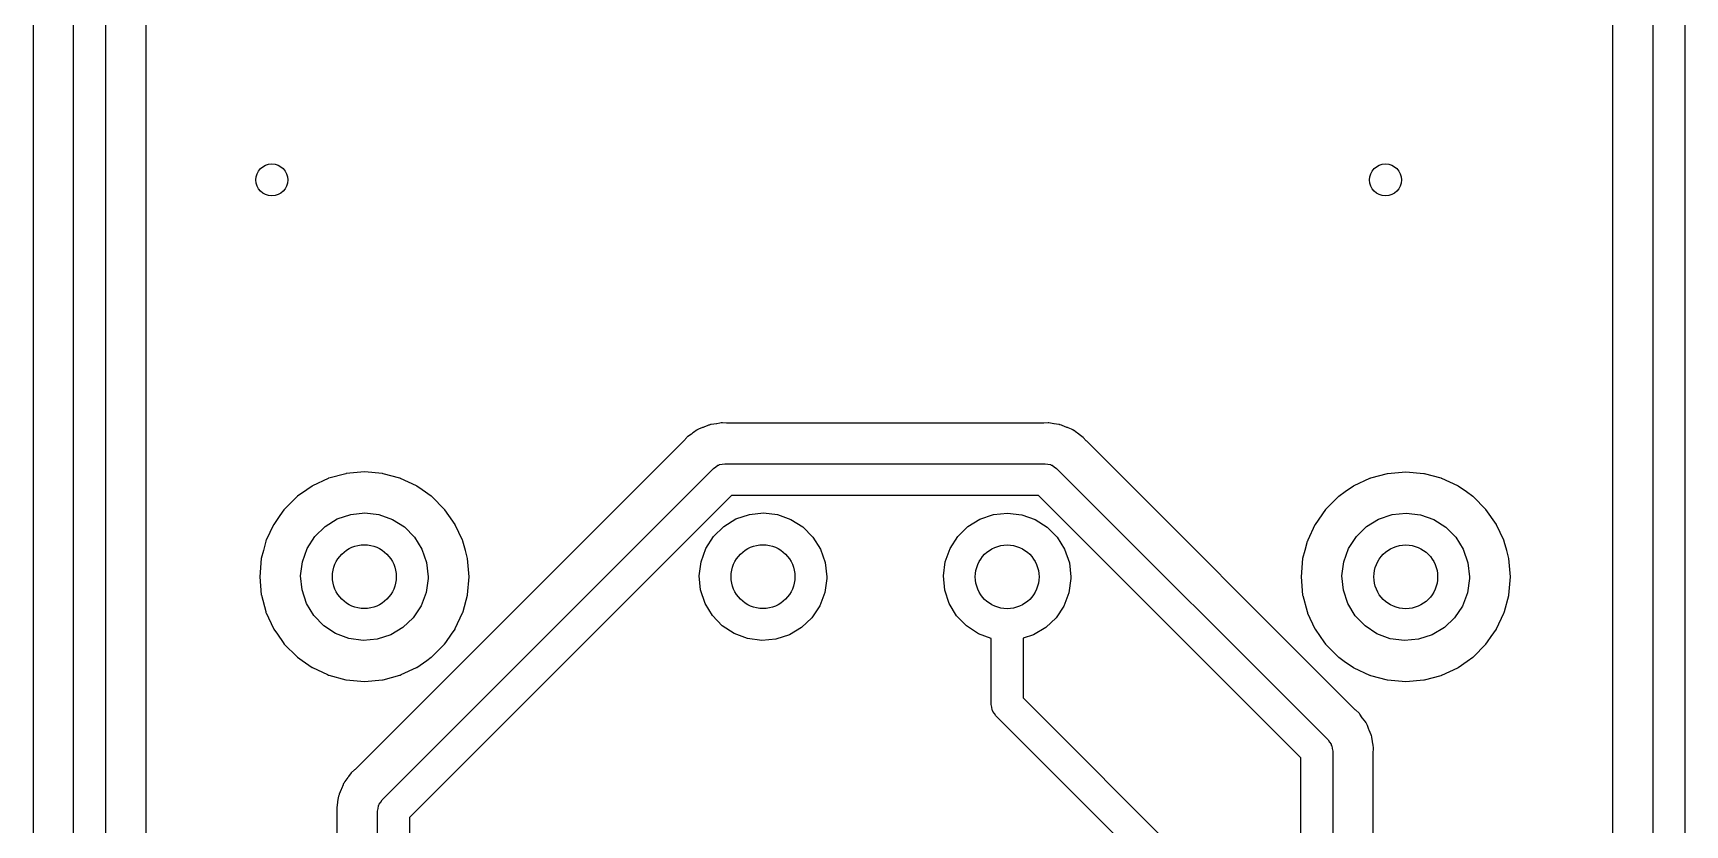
# Model space of a CAD drawing. Extents: x 61 to 228, y -146 to -45.
# Drawn here: x 167.19 to 187.91, y -75.4 to -65.47 of the extents above; entities that cross this region are included whole.
import ezdxf

# ---------------------------------------------------------------- set-up
doc = ezdxf.new("R2010")
doc.units = 0
doc.layers.add('BLACK', color=7, linetype='CONTINUOUS')

msp = doc.modelspace()

# ---------------------------------------------------------------- linework, layer by layer
at = {"layer": 'BLACK', "linetype": 'CONTINUOUS'}
for p, q in [((167.185, -58.9526), (167.185, -111.985)), ((167.694, -112.014), (167.694, -58.9277)), ((168.094, -59.0108), (168.094, -111.931)), ((168.602, -97.8886), (168.602, -59.2737)), ((187.506, -77.6412), (187.506, -63.3335)), ((187.906, -63.3335), (187.906, -77.7243)), ((186.998, -63.6107), (186.998, -77.3783)), ((175.508, -70.4505), (175.506, -70.4518)), ((175.523, -70.4423), (175.508, -70.4505)), ((175.525, -70.441), (175.523, -70.4423)), ((175.532, -70.4367), (175.525, -70.441)), ((175.584, -70.417), (175.532, -70.4367)), ((175.591, -70.4141), (175.584, -70.417)), ((175.598, -70.4116), (175.591, -70.4141)), ((175.649, -70.389), (175.598, -70.4116)), ((175.656, -70.386), (175.649, -70.389)), ((175.649, -70.389), (175.649, -70.389)), ((175.664, -70.3847), (175.656, -70.386)), ((175.666, -70.3839), (175.664, -70.3847)), ((175.682, -70.3794), (175.666, -70.3839)), ((175.685, -70.3788), (175.682, -70.3794)), ((175.692, -70.3761), (175.685, -70.3788)), ((175.756, -70.3684), (175.692, -70.3761)), ((175.762, -70.3675), (175.756, -70.3684)), ((175.801, -70.3607), (175.762, -70.3675)), ((175.818, -70.3578), (175.801, -70.3607)), ((175.825, -70.3565), (175.818, -70.3578)), ((175.818, -70.3578), (175.818, -70.3578)), ((175.833, -70.357), (175.825, -70.3565)), ((175.883, -70.3604), (175.833, -70.357)), ((175.833, -70.357), (175.833, -70.357)), ((175.891, -70.3607), (175.883, -70.3604)), ((179.857, -70.3607), (175.891, -70.3607)), ((179.864, -70.3605), (179.857, -70.3607)), ((179.918, -70.3573), (179.864, -70.3605)), ((179.926, -70.3569), (179.918, -70.3573)), ((179.918, -70.3573), (179.918, -70.3573)), ((179.989, -70.3685), (179.926, -70.3569)), ((179.995, -70.3696), (179.989, -70.3685)), ((180.022, -70.373), (179.995, -70.3696)), ((180.051, -70.3769), (180.022, -70.373)), ((180.059, -70.3779), (180.051, -70.3769)), ((180.051, -70.3769), (180.051, -70.3769)), ((180.066, -70.3807), (180.059, -70.3779)), ((180.068, -70.3813), (180.066, -70.3807)), ((180.085, -70.386), (180.068, -70.3813)), ((180.087, -70.3868), (180.085, -70.386)), ((180.095, -70.3882), (180.087, -70.3868)), ((180.153, -70.4144), (180.095, -70.3882)), ((180.159, -70.417), (180.153, -70.4144)), ((180.169, -70.4211), (180.159, -70.417)), ((180.211, -70.4374), (180.169, -70.4211)), ((180.218, -70.4402), (180.211, -70.4374)), ((180.211, -70.4374), (180.211, -70.4374)), ((180.225, -70.4446), (180.218, -70.4402)), ((180.227, -70.4458), (180.225, -70.4446)), ((180.242, -70.4542), (180.227, -70.4458)), ((175.344, -70.5856), (171.225, -74.7042)), ((175.349, -70.5804), (175.344, -70.5856)), ((175.385, -70.5395), (175.349, -70.5804)), ((175.39, -70.5338), (175.385, -70.5395)), ((175.385, -70.5395), (175.385, -70.5395)), ((175.397, -70.5295), (175.39, -70.5338)), ((175.443, -70.4977), (175.397, -70.5295)), ((175.397, -70.5295), (175.397, -70.5295)), ((175.448, -70.4938), (175.443, -70.4977)), ((175.462, -70.4834), (175.448, -70.4938)), ((175.493, -70.4595), (175.462, -70.4834)), ((175.499, -70.4549), (175.493, -70.4595)), ((175.493, -70.4595), (175.493, -70.4595)), ((175.506, -70.4518), (175.499, -70.4549)), ((180.244, -70.4556), (180.242, -70.4542)), ((180.251, -70.4587), (180.244, -70.4556)), ((180.257, -70.4634), (180.251, -70.4587)), ((180.301, -70.4981), (180.257, -70.4634)), ((180.306, -70.5021), (180.301, -70.4981)), ((180.359, -70.5388), (180.306, -70.5021)), ((180.395, -70.5804), (180.359, -70.5388)), ((180.397, -70.5824), (180.395, -70.5804)), ((180.403, -70.5887), (180.397, -70.5824)), ((183.77, -73.9565), (180.403, -70.5887)), ((170.887, -71.0545), (170.69, -71.1467)), ((170.892, -71.0522), (170.887, -71.0545)), ((170.887, -71.0545), (170.887, -71.0545)), ((170.897, -71.0508), (170.892, -71.0522)), ((171.108, -70.9944), (170.897, -71.0508)), ((170.897, -71.0508), (170.897, -71.0508)), ((171.113, -70.993), (171.108, -70.9944)), ((171.108, -70.9944), (171.108, -70.9944)), ((171.341, -70.973), (171.113, -70.993)), ((171.569, -70.993), (171.341, -70.973)), ((171.564, -75.0842), (175.721, -70.9275)), ((171.575, -70.9944), (171.569, -70.993)), ((171.785, -71.0508), (171.575, -70.9944)), ((171.575, -70.9944), (171.575, -70.9944)), ((171.791, -71.0522), (171.785, -71.0508)), ((171.785, -71.0508), (171.785, -71.0508)), ((171.796, -71.0545), (171.791, -71.0522)), ((171.993, -71.1467), (171.796, -71.0545)), ((171.796, -71.0545), (171.796, -71.0545)), ((175.721, -70.9275), (175.749, -70.9098)), ((175.749, -70.9098), (175.776, -70.889)), ((175.776, -70.889), (175.787, -70.8864)), ((175.787, -70.8864), (175.797, -70.8803)), ((175.797, -70.8803), (175.83, -70.8766)), ((175.83, -70.8766), (175.862, -70.8692)), ((175.862, -70.8692), (179.882, -70.8692)), ((179.882, -70.8692), (179.914, -70.8767)), ((179.914, -70.8767), (179.947, -70.8804)), ((179.947, -70.8804), (179.957, -70.8866)), ((179.957, -70.8866), (179.968, -70.8891)), ((179.968, -70.8891), (179.994, -70.91)), ((179.994, -70.91), (180.023, -70.9278)), ((180.023, -70.9278), (183.429, -74.3337)), ((183.95, -71.0564), (183.752, -71.1486)), ((183.955, -71.0541), (183.95, -71.0564)), ((183.95, -71.0564), (183.95, -71.0564)), ((183.96, -71.0527), (183.955, -71.0541)), ((184.171, -70.9963), (183.96, -71.0527)), ((183.96, -71.0527), (183.96, -71.0527)), ((184.176, -70.9949), (184.171, -70.9963)), ((184.171, -70.9963), (184.171, -70.9963)), ((184.404, -70.9749), (184.176, -70.9949)), ((184.632, -70.9949), (184.404, -70.9749)), ((184.637, -70.9963), (184.632, -70.9949)), ((184.848, -71.0527), (184.637, -70.9963)), ((184.637, -70.9963), (184.637, -70.9963)), ((184.853, -71.0541), (184.848, -71.0527)), ((184.848, -71.0527), (184.848, -71.0527)), ((184.858, -71.0564), (184.853, -71.0541)), ((185.056, -71.1486), (184.858, -71.0564)), ((184.858, -71.0564), (184.858, -71.0564)), ((170.502, -71.2771), (170.497, -71.2803)), ((170.619, -71.1951), (170.502, -71.2771)), ((170.502, -71.2771), (170.502, -71.2771)), ((170.685, -71.149), (170.619, -71.1951)), ((170.69, -71.1467), (170.685, -71.149)), ((170.69, -71.1467), (170.69, -71.1467)), ((175.945, -71.2692), (171.906, -75.3085)), ((171.998, -71.149), (171.993, -71.1467)), ((171.993, -71.1467), (171.993, -71.1467)), ((172.064, -71.1951), (171.998, -71.149)), ((172.181, -71.2771), (172.064, -71.1951)), ((172.186, -71.2803), (172.181, -71.2771)), ((172.181, -71.2771), (172.181, -71.2771)), ((179.798, -71.2692), (175.945, -71.2692)), ((183.087, -74.5578), (179.798, -71.2692)), ((183.564, -71.279), (183.56, -71.2822)), ((183.643, -71.2237), (183.564, -71.279)), ((183.564, -71.279), (183.564, -71.279)), ((183.747, -71.1509), (183.643, -71.2237)), ((183.752, -71.1486), (183.747, -71.1509)), ((183.752, -71.1486), (183.752, -71.1486)), ((185.061, -71.1509), (185.056, -71.1486)), ((185.056, -71.1486), (185.056, -71.1486)), ((185.165, -71.2237), (185.061, -71.1509)), ((185.244, -71.279), (185.165, -71.2237)), ((185.248, -71.2822), (185.244, -71.279)), ((185.244, -71.279), (185.244, -71.279)), ((170.332, -71.4467), (170.281, -71.5191)), ((170.335, -71.4422), (170.332, -71.4467)), ((170.332, -71.4467), (170.332, -71.4467)), ((170.497, -71.2803), (170.335, -71.4422)), ((171.17, -71.5052), (171.347, -71.4865)), ((171.347, -71.4865), (171.524, -71.5076)), ((172.348, -71.4422), (172.186, -71.2803)), ((172.351, -71.4467), (172.348, -71.4422)), ((172.401, -71.5191), (172.351, -71.4467)), ((172.351, -71.4467), (172.351, -71.4467)), ((176.17, -71.5052), (176.347, -71.4865)), ((176.347, -71.4865), (176.524, -71.5076)), ((183.398, -71.4441), (183.266, -71.6317)), ((183.56, -71.2822), (183.398, -71.4441)), ((185.41, -71.4441), (185.248, -71.2822)), ((185.542, -71.6317), (185.41, -71.4441)), ((170.202, -71.6347), (170.111, -71.8292)), ((170.204, -71.6298), (170.202, -71.6347)), ((170.202, -71.6347), (170.202, -71.6347)), ((170.281, -71.5191), (170.204, -71.6298)), ((170.721, -71.7809), (170.849, -71.6561)), ((170.849, -71.6561), (171.001, -71.5626)), ((171.001, -71.5626), (171.17, -71.5052)), ((171.524, -71.5076), (171.692, -71.5675)), ((171.692, -71.5675), (171.843, -71.663)), ((171.843, -71.663), (171.968, -71.7896)), ((172.479, -71.6298), (172.401, -71.5191)), ((172.481, -71.6347), (172.479, -71.6298)), ((172.572, -71.8292), (172.481, -71.6347)), ((172.481, -71.6347), (172.481, -71.6347)), ((175.721, -71.7809), (175.849, -71.6561)), ((175.849, -71.6561), (176.001, -71.5626)), ((176.001, -71.5626), (176.17, -71.5052)), ((176.524, -71.5076), (176.692, -71.5675)), ((176.692, -71.5675), (176.843, -71.663)), ((176.843, -71.663), (176.968, -71.7896)), ((178.784, -71.7828), (178.911, -71.658)), ((178.911, -71.658), (179.063, -71.5645)), ((179.063, -71.5645), (179.232, -71.5071)), ((179.232, -71.5071), (179.41, -71.4884)), ((179.41, -71.4884), (179.587, -71.5095)), ((179.587, -71.5095), (179.755, -71.5694)), ((179.755, -71.5694), (179.905, -71.6649)), ((179.905, -71.6649), (180.031, -71.7915)), ((183.264, -71.6366), (183.174, -71.8292)), ((183.266, -71.6317), (183.264, -71.6366)), ((183.264, -71.6366), (183.264, -71.6366)), ((183.784, -71.7828), (183.911, -71.658)), ((183.911, -71.658), (184.063, -71.5645)), ((184.063, -71.5645), (184.232, -71.5071)), ((184.232, -71.5071), (184.41, -71.4884)), ((184.41, -71.4884), (184.587, -71.5095)), ((184.587, -71.5095), (184.755, -71.5694)), ((184.755, -71.5694), (184.905, -71.6649)), ((184.905, -71.6649), (185.031, -71.7915)), ((185.544, -71.6366), (185.542, -71.6317)), ((185.634, -71.8292), (185.544, -71.6366)), ((185.544, -71.6366), (185.544, -71.6366)), ((170.106, -71.8426), (170.074, -71.9592)), ((170.107, -71.8373), (170.106, -71.8426)), ((170.106, -71.8426), (170.106, -71.8426)), ((170.111, -71.8292), (170.107, -71.8373)), ((170.625, -71.9308), (170.721, -71.7809)), ((171.968, -71.7896), (172.063, -71.9408)), ((172.576, -71.8373), (172.572, -71.8292)), ((172.577, -71.8426), (172.576, -71.8373)), ((172.608, -71.9592), (172.577, -71.8426)), ((172.577, -71.8426), (172.577, -71.8426)), ((175.625, -71.9308), (175.721, -71.7809)), ((176.968, -71.7896), (177.063, -71.9408)), ((178.687, -71.9327), (178.784, -71.7828)), ((180.031, -71.7915), (180.125, -71.9427)), ((183.168, -71.8445), (183.138, -71.9592)), ((183.17, -71.8392), (183.168, -71.8445)), ((183.168, -71.8445), (183.168, -71.8445)), ((183.174, -71.8292), (183.17, -71.8392)), ((183.687, -71.9327), (183.784, -71.7828)), ((185.031, -71.7915), (185.125, -71.9427)), ((185.638, -71.8392), (185.634, -71.8292)), ((185.64, -71.8445), (185.638, -71.8392)), ((185.67, -71.9592), (185.64, -71.8445)), ((185.64, -71.8445), (185.64, -71.8445)), ((170.048, -72.0584), (170.028, -72.2865)), ((170.074, -71.9592), (170.048, -72.0584)), ((170.541, -72.2753), (170.564, -72.0984)), ((170.564, -72.0984), (170.625, -71.9308)), ((172.063, -71.9408), (172.122, -72.1093)), ((172.635, -72.0584), (172.608, -71.9592)), ((172.655, -72.2865), (172.635, -72.0584)), ((175.541, -72.2753), (175.564, -72.0984)), ((175.564, -72.0984), (175.625, -71.9308)), ((177.063, -71.9408), (177.122, -72.1093)), ((178.604, -72.2772), (178.626, -72.1003)), ((178.626, -72.1003), (178.687, -71.9327)), ((180.125, -71.9427), (180.184, -72.1112)), ((183.11, -72.0603), (183.091, -72.2884)), ((183.138, -71.9592), (183.11, -72.0603)), ((183.604, -72.2772), (183.626, -72.1003)), ((183.626, -72.1003), (183.687, -71.9327)), ((185.125, -71.9427), (185.184, -72.1112)), ((185.698, -72.0603), (185.67, -71.9592)), ((185.717, -72.2884), (185.698, -72.0603)), ((170.028, -72.2865), (170.048, -72.5146)), ((170.559, -72.4528), (170.541, -72.2753)), ((172.141, -72.3088), (172.116, -72.4855)), ((172.122, -72.1093), (172.141, -72.2865)), ((172.141, -72.2865), (172.141, -72.3088)), ((172.635, -72.5146), (172.655, -72.2865)), ((175.559, -72.4528), (175.541, -72.2753)), ((177.141, -72.3088), (177.116, -72.4855)), ((177.122, -72.1093), (177.141, -72.2865)), ((177.141, -72.2865), (177.141, -72.3088)), ((178.621, -72.4547), (178.604, -72.2772)), ((180.204, -72.3107), (180.179, -72.4874)), ((180.184, -72.1112), (180.204, -72.2884)), ((180.204, -72.2884), (180.204, -72.3107)), ((183.091, -72.2884), (183.11, -72.5165)), ((183.621, -72.4547), (183.604, -72.2772)), ((185.204, -72.3107), (185.179, -72.4874)), ((185.184, -72.1112), (185.204, -72.2884)), ((185.204, -72.2884), (185.204, -72.3107)), ((185.698, -72.5165), (185.717, -72.2884)), ((170.048, -72.5146), (170.049, -72.5199)), ((170.049, -72.5199), (170.049, -72.5199)), ((170.049, -72.5199), (170.104, -72.7229)), ((170.615, -72.6221), (170.559, -72.4528)), ((172.116, -72.4855), (172.053, -72.6522)), ((172.579, -72.7229), (172.634, -72.5199)), ((172.634, -72.5199), (172.635, -72.5146)), ((172.634, -72.5199), (172.634, -72.5199)), ((175.615, -72.6221), (175.559, -72.4528)), ((177.116, -72.4855), (177.053, -72.6522)), ((178.678, -72.624), (178.621, -72.4547)), ((180.179, -72.4874), (180.116, -72.6541)), ((183.11, -72.5165), (183.112, -72.5218)), ((183.112, -72.5218), (183.112, -72.5218)), ((183.112, -72.5218), (183.166, -72.7229)), ((183.678, -72.624), (183.621, -72.4547)), ((185.179, -72.4874), (185.116, -72.6541)), ((185.642, -72.7229), (185.696, -72.5218)), ((185.696, -72.5218), (185.698, -72.5165)), ((185.696, -72.5218), (185.696, -72.5218)), ((170.104, -72.7229), (170.107, -72.7357)), ((170.708, -72.7746), (170.615, -72.6221)), ((172.053, -72.6522), (171.954, -72.8007)), ((172.576, -72.7357), (172.579, -72.7229)), ((175.708, -72.7746), (175.615, -72.6221)), ((177.053, -72.6522), (176.954, -72.8007)), ((178.77, -72.7765), (178.678, -72.624)), ((180.116, -72.6541), (180.017, -72.8026)), ((183.166, -72.7229), (183.17, -72.7376)), ((183.77, -72.7765), (183.678, -72.624)), ((185.116, -72.6541), (185.017, -72.8026)), ((185.638, -72.7376), (185.642, -72.7229)), ((170.107, -72.7357), (170.109, -72.7407)), ((170.109, -72.7407), (170.109, -72.7407)), ((170.109, -72.7407), (170.202, -72.9383)), ((170.831, -72.9029), (170.708, -72.7746)), ((170.981, -73.0006), (170.831, -72.9029)), ((171.825, -72.9237), (171.672, -73.015)), ((171.954, -72.8007), (171.825, -72.9237)), ((172.481, -72.9383), (172.573, -72.7407)), ((172.573, -72.7407), (172.576, -72.7357)), ((172.573, -72.7407), (172.573, -72.7407)), ((175.831, -72.9029), (175.708, -72.7746)), ((175.981, -73.0006), (175.831, -72.9029)), ((176.825, -72.9237), (176.672, -73.015)), ((176.954, -72.8007), (176.825, -72.9237)), ((178.894, -72.9048), (178.77, -72.7765)), ((179.043, -73.0025), (178.894, -72.9048)), ((179.888, -72.9256), (179.734, -73.0169)), ((180.017, -72.8026), (179.888, -72.9256)), ((183.17, -72.7376), (183.172, -72.7426)), ((183.172, -72.7426), (183.172, -72.7426)), ((183.172, -72.7426), (183.264, -72.9402)), ((183.894, -72.9048), (183.77, -72.7765)), ((184.043, -73.0025), (183.894, -72.9048)), ((184.888, -72.9256), (184.734, -73.0169)), ((185.017, -72.8026), (184.888, -72.9256)), ((185.544, -72.9402), (185.636, -72.7426)), ((185.636, -72.7426), (185.638, -72.7376)), ((185.636, -72.7426), (185.636, -72.7426)), ((170.202, -72.9383), (170.202, -72.9383)), ((170.202, -72.9383), (170.204, -72.9432)), ((170.204, -72.9432), (170.25, -73.0085)), ((170.25, -73.0085), (170.321, -73.1101)), ((170.321, -73.1101), (170.335, -73.1308)), ((170.335, -73.1308), (170.497, -73.2927)), ((171.148, -73.0627), (170.981, -73.0006)), ((171.325, -73.0863), (171.148, -73.0627)), ((171.502, -73.0702), (171.325, -73.0863)), ((171.672, -73.015), (171.502, -73.0702)), ((172.186, -73.2927), (172.348, -73.1308)), ((172.348, -73.1308), (172.362, -73.1101)), ((172.362, -73.1101), (172.433, -73.0085)), ((172.433, -73.0085), (172.479, -72.9432)), ((172.479, -72.9432), (172.481, -72.9383)), ((172.481, -72.9383), (172.481, -72.9383)), ((176.148, -73.0627), (175.981, -73.0006)), ((176.325, -73.0863), (176.148, -73.0627)), ((176.502, -73.0702), (176.325, -73.0863)), ((176.672, -73.015), (176.502, -73.0702)), ((179.204, -73.0622), (179.043, -73.0025)), ((179.204, -73.8886), (179.204, -73.0622)), ((179.734, -73.0169), (179.604, -73.0593)), ((179.604, -73.0593), (179.604, -73.8058)), ((183.264, -72.9402), (183.264, -72.9402)), ((183.264, -72.9402), (183.266, -72.9451)), ((183.266, -72.9451), (183.332, -73.0384)), ((183.332, -73.0384), (183.378, -73.1042)), ((183.378, -73.1042), (183.398, -73.1327)), ((183.398, -73.1327), (183.56, -73.2946)), ((184.21, -73.0646), (184.043, -73.0025)), ((184.387, -73.0882), (184.21, -73.0646)), ((184.565, -73.0721), (184.387, -73.0882)), ((184.734, -73.0169), (184.565, -73.0721)), ((185.248, -73.2946), (185.41, -73.1327)), ((185.41, -73.1327), (185.43, -73.1042)), ((185.43, -73.1042), (185.476, -73.0384)), ((185.476, -73.0384), (185.542, -72.9451)), ((185.542, -72.9451), (185.544, -72.9402)), ((185.544, -72.9402), (185.544, -72.9402)), ((170.497, -73.2927), (170.502, -73.2959)), ((170.502, -73.2959), (170.502, -73.2959)), ((170.502, -73.2959), (170.559, -73.3358)), ((170.559, -73.3358), (170.685, -73.424)), ((171.998, -73.424), (172.124, -73.3358)), ((172.124, -73.3358), (172.181, -73.2959)), ((172.181, -73.2959), (172.186, -73.2927)), ((172.181, -73.2959), (172.181, -73.2959)), ((183.56, -73.2946), (183.564, -73.2978)), ((183.564, -73.2978), (183.564, -73.2978)), ((183.564, -73.2978), (183.633, -73.3457)), ((183.633, -73.3457), (183.747, -73.4259)), ((185.061, -73.4259), (185.175, -73.3457)), ((185.175, -73.3457), (185.244, -73.2978)), ((185.244, -73.2978), (185.248, -73.2946)), ((185.244, -73.2978), (185.244, -73.2978)), ((170.685, -73.424), (170.69, -73.4263)), ((170.69, -73.4263), (170.69, -73.4263)), ((170.69, -73.4263), (170.88, -73.5151)), ((170.88, -73.5151), (170.892, -73.5208)), ((170.892, -73.5208), (170.897, -73.5222)), ((170.897, -73.5222), (170.897, -73.5222)), ((170.897, -73.5222), (171.108, -73.5786)), ((171.575, -73.5786), (171.785, -73.5222)), ((171.785, -73.5222), (171.791, -73.5208)), ((171.785, -73.5222), (171.785, -73.5222)), ((171.791, -73.5208), (171.803, -73.5151)), ((171.803, -73.5151), (171.993, -73.4263)), ((171.993, -73.4263), (171.998, -73.424)), ((171.993, -73.4263), (171.993, -73.4263)), ((183.747, -73.4259), (183.752, -73.4282)), ((183.752, -73.4282), (183.752, -73.4282)), ((183.752, -73.4282), (183.95, -73.5204)), ((183.95, -73.5204), (183.955, -73.5227)), ((183.955, -73.5227), (183.96, -73.5241)), ((183.96, -73.5241), (183.96, -73.5241)), ((183.96, -73.5241), (184.171, -73.5805)), ((184.637, -73.5805), (184.848, -73.5241)), ((184.848, -73.5241), (184.853, -73.5227)), ((184.848, -73.5241), (184.848, -73.5241)), ((184.853, -73.5227), (184.858, -73.5204)), ((184.858, -73.5204), (185.056, -73.4282)), ((185.056, -73.4282), (185.061, -73.4259)), ((185.056, -73.4282), (185.056, -73.4282)), ((171.108, -73.5786), (171.108, -73.5786)), ((171.108, -73.5786), (171.113, -73.58)), ((171.113, -73.58), (171.341, -73.6)), ((171.341, -73.6), (171.569, -73.58)), ((171.569, -73.58), (171.575, -73.5786)), ((171.575, -73.5786), (171.575, -73.5786)), ((184.171, -73.5805), (184.171, -73.5805)), ((184.171, -73.5805), (184.176, -73.5819)), ((184.176, -73.5819), (184.404, -73.6019)), ((184.404, -73.6019), (184.632, -73.5819)), ((184.632, -73.5819), (184.637, -73.5805)), ((184.637, -73.5805), (184.637, -73.5805)), ((179.211, -73.9212), (179.204, -73.8886)), ((179.215, -73.9544), (179.211, -73.9212)), ((179.221, -73.9641), (179.215, -73.9544)), ((179.224, -73.9753), (179.221, -73.9641)), ((179.604, -73.8058), (181.992, -76.1935)), ((183.776, -73.9615), (183.77, -73.9565)), ((183.814, -73.9954), (183.776, -73.9615)), ((179.245, -74.0015), (179.224, -73.9753)), ((179.262, -74.0298), (179.245, -74.0015)), ((181.861, -76.6288), (179.262, -74.0298)), ((183.822, -74.0029), (183.814, -73.9954)), ((183.827, -74.0092), (183.822, -74.0029)), ((183.858, -74.0556), (183.827, -74.0092)), ((183.827, -74.0092), (183.827, -74.0092)), ((183.862, -74.0609), (183.858, -74.0556)), ((183.901, -74.1116), (183.862, -74.0609)), ((183.904, -74.1186), (183.901, -74.1116)), ((183.906, -74.1208), (183.904, -74.1186)), ((183.914, -74.1356), (183.906, -74.1208)), ((183.915, -74.138), (183.914, -74.1356)), ((183.919, -74.1443), (183.915, -74.138)), ((183.922, -74.1514), (183.919, -74.1443)), ((183.942, -74.204), (183.922, -74.1514)), ((183.922, -74.1514), (183.922, -74.1514)), ((183.429, -74.3337), (183.446, -74.3621)), ((183.446, -74.3621), (183.467, -74.3882)), ((183.467, -74.3882), (183.47, -74.3994)), ((183.944, -74.2101), (183.942, -74.204)), ((183.97, -74.2686), (183.944, -74.2101)), ((183.971, -74.2761), (183.97, -74.2686)), ((183.972, -74.2787), (183.971, -74.2761)), ((183.977, -74.295), (183.972, -74.2787)), ((183.977, -74.2976), (183.977, -74.295)), ((183.98, -74.3047), (183.977, -74.2976)), ((183.985, -74.3474), (183.98, -74.3047)), ((183.988, -74.3681), (183.985, -74.3474)), ((183.989, -74.3746), (183.988, -74.3681)), ((183.994, -74.4027), (183.989, -74.3746)), ((183.087, -78.4865), (183.087, -74.5578)), ((183.47, -74.3994), (183.476, -74.4091)), ((183.476, -74.4091), (183.479, -74.4423)), ((183.479, -74.4423), (183.487, -74.4749)), ((183.487, -74.4749), (183.487, -78.4036)), ((183.998, -74.4286), (183.994, -74.4027)), ((183.995, -74.5038), (183.996, -74.4953)), ((183.995, -76.1585), (183.995, -74.5038)), ((183.996, -74.4953), (183.999, -74.4451)), ((184, -74.4376), (183.998, -74.4286)), ((183.999, -74.4451), (184, -74.4376)), ((183.999, -74.4451), (183.999, -74.4451)), ((171.139, -74.8004), (171.135, -74.8056)), ((171.144, -74.7927), (171.139, -74.8004)), ((171.176, -74.7481), (171.144, -74.7927)), ((171.219, -74.71), (171.176, -74.7481)), ((171.225, -74.7042), (171.219, -74.71)), ((171.051, -74.954), (171.025, -75.0122)), ((171.054, -74.9479), (171.051, -74.954)), ((171.074, -74.8955), (171.054, -74.9479)), ((171.077, -74.8884), (171.074, -74.8955)), ((171.074, -74.8955), (171.074, -74.8955)), ((171.081, -74.8822), (171.077, -74.8884)), ((171.083, -74.8798), (171.081, -74.8822)), ((171.091, -74.8651), (171.083, -74.8798)), ((171.092, -74.8628), (171.091, -74.8651)), ((171.095, -74.8559), (171.092, -74.8628)), ((171.135, -74.8056), (171.095, -74.8559)), ((171.005, -75.118), (170.994, -75.1808)), ((170.994, -75.1808), (170.994, -75.1884)), ((170.994, -75.1884), (170.994, -75.1884)), ((170.994, -75.1884), (170.997, -75.243)), ((171.006, -75.1115), (171.005, -75.118)), ((171.014, -75.0557), (171.006, -75.1115)), ((171.015, -75.0481), (171.014, -75.0557)), ((171.014, -75.0557), (171.014, -75.0557)), ((171.017, -75.0411), (171.015, -75.0481)), ((171.018, -75.0385), (171.017, -75.0411)), ((171.023, -75.0222), (171.018, -75.0385)), ((171.025, -75.0122), (171.023, -75.0197)), ((171.023, -75.0197), (171.023, -75.0222)), ((171.506, -75.2253), (171.513, -75.1927)), ((171.513, -75.1927), (171.517, -75.1595)), ((171.517, -75.1595), (171.523, -75.1498)), ((171.523, -75.1498), (171.526, -75.1386)), ((171.526, -75.1386), (171.547, -75.1125)), ((171.547, -75.1125), (171.564, -75.0842)), ((170.997, -75.243), (170.997, -75.2503)), ((170.997, -75.2503), (170.997, -75.7295)), ((171.506, -76.1585), (171.506, -75.2253)), ((171.906, -75.3085), (171.906, -76.1585))]:
    msp.add_line(p, q, dxfattribs=at)
at = {"layer": 'BLACK'}
for centre, radius in [((170.18, -67.31), 0.2), ((184.15, -67.31), 0.2), ((171.341, -72.2865), 0.4), ((176.341, -72.2865), 0.4), ((179.404, -72.2884), 0.4), ((184.404, -72.2884), 0.4)]:
    msp.add_circle(centre, radius, dxfattribs=at)

doc.saveas('drawing.dxf')
